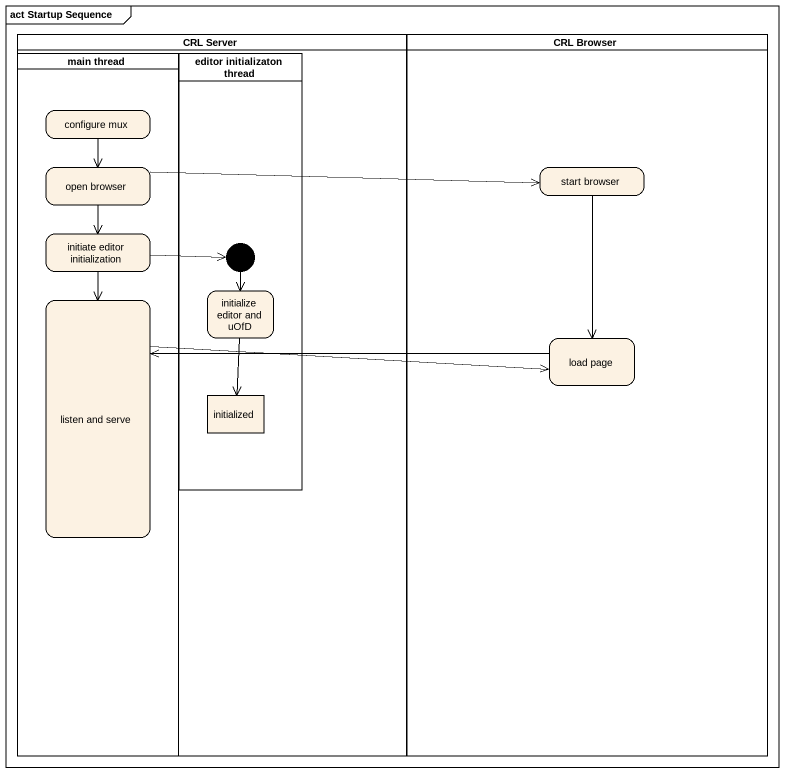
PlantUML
@startuml
mainframe act Startup Sequence
hide empty description
state "CRL Server" as CRL_Server <<partition>> {
  state "main thread" as main_thread <<partition>> {
    state "configure mux" as configure_mux
    state "open browser" as open_browser
    state "initiate editor initialization" as initiate_editor
    state "listen and serve" as listen_and_serve
  }
  state "editor initializaton thread" as editor_initializaton_thread <<partition>> {
    state initial1 <<start>>
    state "initialize editor and uOfD" as initialize_editor_and_uOfD
    state initialized <<object>>
  }
}
state "CRL Browser" as CRL_Browser <<partition>> {
  state "start browser" as start_browser
  state "load page" as load_page
}
configure_mux --> open_browser
open_browser -right-> start_browser
open_browser --> initiate_editor
start_browser --> load_page
initiate_editor -right-> initial1
initiate_editor --> listen_and_serve
initial1 --> initialize_editor_and_uOfD
listen_and_serve -right-> load_page
initialize_editor_and_uOfD --> initialized
load_page -left-> listen_and_serve
@enduml
